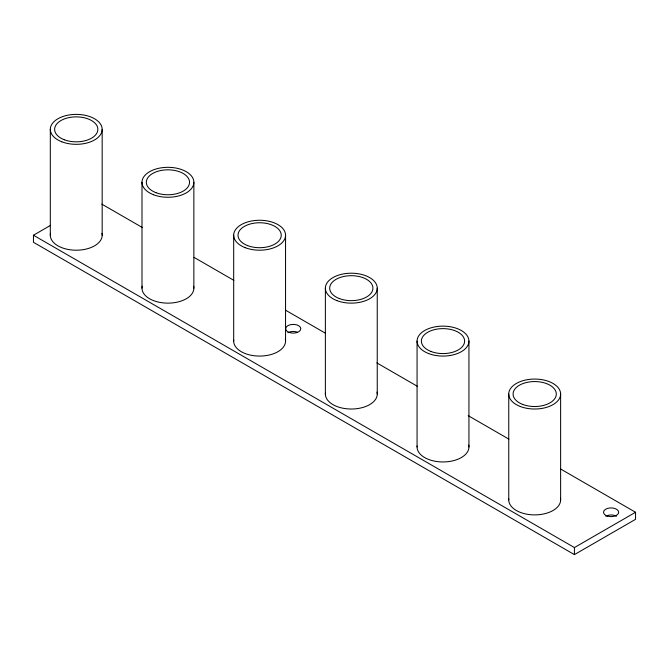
<?xml version="1.0" encoding="UTF-8"?>
<svg xmlns="http://www.w3.org/2000/svg" width="669" height="669" viewBox="0 0 669 669"><rect width="100%" height="100%" fill="white"/><g stroke="black" fill="none" stroke-linecap="round" stroke-linejoin="round"><path stroke-width="1" d="M560.463 468.919L635.55 512.27L635.55 519.328L574.42 554.618L33.45 242.287L33.45 235.229L50.526 225.369M33.45 235.229L574.42 547.56L635.55 512.27M101.813 204.12L142.522 227.619M194.085 257.389L233.891 280.37M285.454 310.14L325.259 333.12M376.823 362.891L417.531 386.398M468.191 415.641L508.9 439.148M574.42 547.56L574.42 554.618M560.622 394.041L560.622 499.919M508.758 394.041L508.758 499.919M468.936 341.106L468.936 446.976M417.063 341.106L417.063 446.976M377.241 288.163L377.241 394.041M325.377 288.163L325.377 394.041M285.554 235.229L285.554 341.106M233.682 235.229L233.682 341.106M193.859 182.294L193.859 288.172M141.995 182.294L141.995 288.172M102.173 129.36L102.173 235.229M50.309 129.36L50.309 235.229M605.754 516.234A7.568 4.365 0 0 1 616.45 516.234M287.887 332.727A7.568 4.365 0 0 1 297.019 332.033M560.405 497.962A25.932 14.969 0 0 1 535.543 514.879A25.932 14.969 0 0 1 508.816 498.94M468.71 445.027A25.932 14.969 0 0 1 443.848 461.945A25.932 14.969 0 0 1 417.122 445.997M377.023 392.084A25.932 14.969 0 0 1 352.162 409.01A25.932 14.969 0 0 1 325.435 393.063M285.329 339.15A25.932 14.969 0 0 1 260.467 356.067A25.932 14.969 0 0 1 233.74 340.128M193.642 286.215A25.932 14.969 0 0 1 167.927 303.141A25.932 14.969 0 0 1 142.221 286.215M101.947 233.28A25.932 14.969 0 0 1 76.241 250.206A25.932 14.969 0 0 1 50.526 233.28M607.318 516.05A7.568 4.365 0 0 0 618.666 512.27A7.568 4.365 0 0 0 607.318 508.482A7.568 4.365 0 0 0 607.318 516.05M289.46 332.535A7.568 4.365 0 0 0 300.807 328.755A7.568 4.365 0 0 0 289.46 324.967A7.568 4.365 0 0 0 289.46 332.535M520.281 406.493A25.932 14.969 0 0 0 560.572 395.019A25.932 14.969 0 0 0 523.217 380.611A25.932 14.969 0 0 0 520.281 406.493M522.681 404.419A21.609 12.477 0 0 0 556.257 394.852A21.609 12.477 0 0 0 525.132 382.852A21.609 12.477 0 0 0 522.681 404.419M428.595 353.55A25.932 14.969 0 0 0 468.877 342.085A25.932 14.969 0 0 0 431.53 327.676A25.932 14.969 0 0 0 428.595 353.55M430.995 351.476A21.609 12.477 0 0 0 464.562 341.918A21.609 12.477 0 0 0 433.445 329.909A21.609 12.477 0 0 0 430.995 351.476M336.9 300.615A25.932 14.969 0 0 0 377.191 289.142A25.932 14.969 0 0 0 339.844 274.742A25.932 14.969 0 0 0 336.9 300.615M339.3 298.541A21.609 12.477 0 0 0 372.876 288.983A21.609 12.477 0 0 0 341.75 276.974A21.609 12.477 0 0 0 339.3 298.541M245.214 247.681A25.932 14.969 0 0 0 285.496 236.207A25.932 14.969 0 0 0 248.149 221.799A25.932 14.969 0 0 0 245.214 247.681M247.614 245.607A21.609 12.477 0 0 0 281.189 236.048A21.609 12.477 0 0 0 250.064 224.04A21.609 12.477 0 0 0 247.614 245.607M153.519 194.746A25.932 14.969 0 0 0 193.809 183.273A25.932 14.969 0 0 0 156.462 168.864A25.932 14.969 0 0 0 153.519 194.746M155.919 192.664A21.609 12.477 0 0 0 189.494 183.105A21.609 12.477 0 0 0 158.369 171.105A21.609 12.477 0 0 0 155.919 192.664M61.832 141.803A25.932 14.969 0 0 0 102.114 130.338A25.932 14.969 0 0 0 64.768 115.929A25.932 14.969 0 0 0 61.832 141.803M64.232 139.729A21.609 12.477 0 0 0 97.808 130.171A21.609 12.477 0 0 0 66.683 118.162A21.609 12.477 0 0 0 64.232 139.729"/></g></svg>
